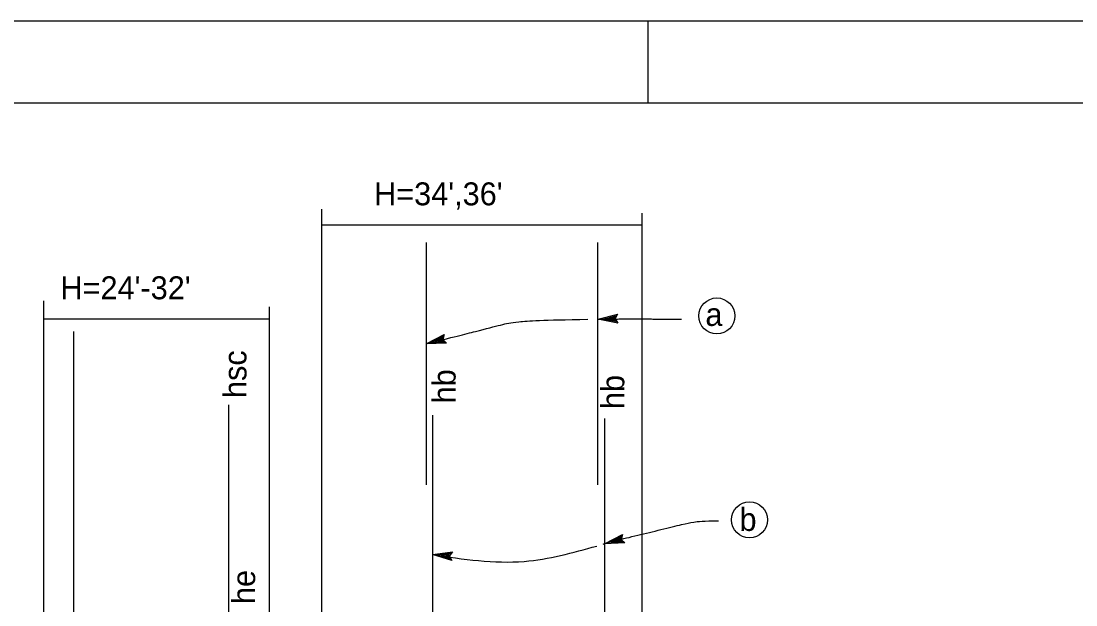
# Model space of a CAD drawing. Extents: x 0 to 2.83, y 0 to 1.83.
# Drawn here: x 0.869 to 1.405, y 1.536 to 1.833 of the extents above; entities that cross this region are included whole.
import ezdxf

# ---------------------------------------------------------------- set-up
doc = ezdxf.new("R2010")
doc.units = 0
for name, color, linetype in [('10 Sheet Format', 7, 'Continuous'), ('210 Border', 7, 'Continuous'), ('213 Rebar', 7, 'Continuous'), ('214 Text and Titles', 7, 'Continuous'), ('251 Masonry', 7, 'Continuous')]:
    doc.layers.add(name, color=color, linetype=linetype)

msp = doc.modelspace()

# ---------------------------------------------------------------- linework, layer by layer
at = {"layer": '10 Sheet Format'}
msp.add_lwpolyline([(0, 0), (2.83333, 0), (2.83333, 1.83333), (0, 1.83333)], close=True, dxfattribs=at)
at = {"layer": '210 Border'}
for p, q in [((1.1875, 1.83333), (1.1875, 1.79167)), ((0.08333, 1.79167), (2.79167, 1.79167))]:
    msp.add_line(p, q, dxfattribs=at)
at = {"layer": '213 Rebar'}
for p, q in [((1.07471, 1.72078), (1.07471, 1.59737)), ((1.16191, 1.72078), (1.16191, 1.59737)), ((0.8954, 1.67543), (0.8954, 1.26697)), ((0.97432, 1.63811), (0.97432, 1.26957)), ((1.07809, 1.63285), (1.07809, 1.48141)), ((1.16544, 1.63111), (1.16544, 1.47621))]:
    msp.add_line(p, q, dxfattribs=at)
at = {"layer": '214 Text and Titles'}
for p, q in [((1.16216, 1.68172), (1.17218, 1.68423)), ((1.1723, 1.67974), (1.16216, 1.68172)), ((1.16216, 1.68172), (1.16216, 1.68172)), ((1.17192, 1.68033), (1.16448, 1.68178)), ((1.1645, 1.68179), (1.1718, 1.68361)), ((1.1668, 1.68184), (1.17152, 1.68302)), ((1.17151, 1.68092), (1.1668, 1.68184)), ((1.16912, 1.6819), (1.17114, 1.6824)), ((1.1712, 1.68149), (1.16912, 1.6819)), ((1.17218, 1.68423), (1.1709, 1.68195)), ((1.1709, 1.68195), (1.1723, 1.67974)), ((1.17218, 1.68423), (1.17218, 1.68423)), ((1.1723, 1.67974), (1.1723, 1.67974)), ((1.0748, 1.66911), (1.08398, 1.67385)), ((1.08398, 1.67385), (1.08326, 1.67134)), ((1.08398, 1.67385), (1.08398, 1.67385)), ((1.08513, 1.66951), (1.0748, 1.66911)), ((1.0748, 1.66911), (1.0748, 1.66911)), ((1.08463, 1.66999), (1.07705, 1.6697)), ((1.07706, 1.66971), (1.08376, 1.67316)), ((1.0793, 1.67029), (1.08362, 1.67252)), ((1.08409, 1.67048), (1.0793, 1.67029)), ((1.08154, 1.67088), (1.08339, 1.67184)), ((1.08366, 1.67097), (1.08154, 1.67088)), ((1.08326, 1.67134), (1.08513, 1.66951)), ((1.08513, 1.66951), (1.08513, 1.66951)), ((1.16543, 1.5675), (1.17463, 1.57219)), ((1.17463, 1.57219), (1.17389, 1.56969)), ((1.17463, 1.57219), (1.17463, 1.57219)), ((1.17576, 1.56785), (1.16543, 1.5675)), ((1.16543, 1.5675), (1.16543, 1.5675)), ((1.17526, 1.56834), (1.16767, 1.56808)), ((1.16769, 1.56809), (1.1744, 1.57151)), ((1.16993, 1.56866), (1.17426, 1.57087)), ((1.17473, 1.56882), (1.16993, 1.56866)), ((1.17218, 1.56924), (1.17403, 1.57019)), ((1.17429, 1.56931), (1.17218, 1.56924)), ((1.17389, 1.56969), (1.17576, 1.56785)), ((1.17576, 1.56785), (1.17576, 1.56785)), ((1.07798, 1.56196), (1.08821, 1.56341)), ((1.08786, 1.55893), (1.07798, 1.56196)), ((1.07798, 1.56196), (1.07798, 1.56196)), ((1.08755, 1.55956), (1.08029, 1.56178)), ((1.08031, 1.56179), (1.08777, 1.56284)), ((1.08261, 1.5616), (1.08743, 1.56228)), ((1.0872, 1.56019), (1.08261, 1.5616)), ((1.08493, 1.56142), (1.08699, 1.56171)), ((1.08695, 1.56079), (1.08493, 1.56142)), ((1.08821, 1.56341), (1.0867, 1.56128)), ((1.0867, 1.56128), (1.08786, 1.55893)), ((1.08821, 1.56341), (1.08821, 1.56341)), ((1.08786, 1.55893), (1.08786, 1.55893))]:
    msp.add_line(p, q, dxfattribs=at)
for centre in [(1.22263, 1.68334), (1.23924, 1.57959)]:
    msp.add_circle(centre, 0.00917, dxfattribs=at)
for points, degree in [([(1.0754, 1.66925), (1.08821, 1.67252), (1.10102, 1.67578), (1.11383, 1.67905), (1.11931, 1.68044), (1.13372, 1.68131), (1.15708, 1.68164)], 3), ([(1.16214, 1.6817), (1.17417, 1.68183), (1.18833, 1.68182), (1.20463, 1.68169)], 2), ([(1.16474, 1.56731), (1.16667, 1.56788), (1.1686, 1.56843), (1.17056, 1.5689), (1.18238, 1.57179), (1.1942, 1.57467), (1.20602, 1.57755), (1.21012, 1.57855), (1.21591, 1.5791), (1.2234, 1.57919)], 3)]:
    msp.add_open_spline(points, degree=degree, dxfattribs=at)
msp.add_spline([(1.07799, 1.56198), (1.12471, 1.55852), (1.16153, 1.56631)], degree=3, dxfattribs=at)
at = {"layer": '251 Masonry'}
for p, q in [((1.02156, 1.73774), (1.02156, 1.47084)), ((1.18443, 1.7357), (1.18443, 1.42507)), ((1.02156, 1.72963), (1.18443, 1.72963)), ((0.88023, 1.69103), (0.88023, 1.37393)), ((0.99501, 1.68796), (0.99501, 1.46675)), ((0.88023, 1.68183), (0.99501, 1.68183))]:
    msp.add_line(p, q, dxfattribs=at)

# ---------------------------------------------------------------- texts
at = {"layer": '214 Text and Titles'}
for s, p in [("H=34',36'", (1.04829, 1.73962)), ("H=24'-32'", (0.88877, 1.69183)), ('a ', (1.21681, 1.67828)), ('b ', (1.23414, 1.574))]:
    msp.add_text(s, height=0.011667, dxfattribs=at).set_placement(p)
for s, p in [('hsc', (0.9834, 1.64159)), ('hb', (1.08974, 1.63887)), ('hb', (1.17555, 1.63598)), ('he', (0.98781, 1.53679))]:
    msp.add_text(s, height=0.011667, rotation=90, dxfattribs=at).set_placement(p)

doc.saveas('drawing.dxf')
